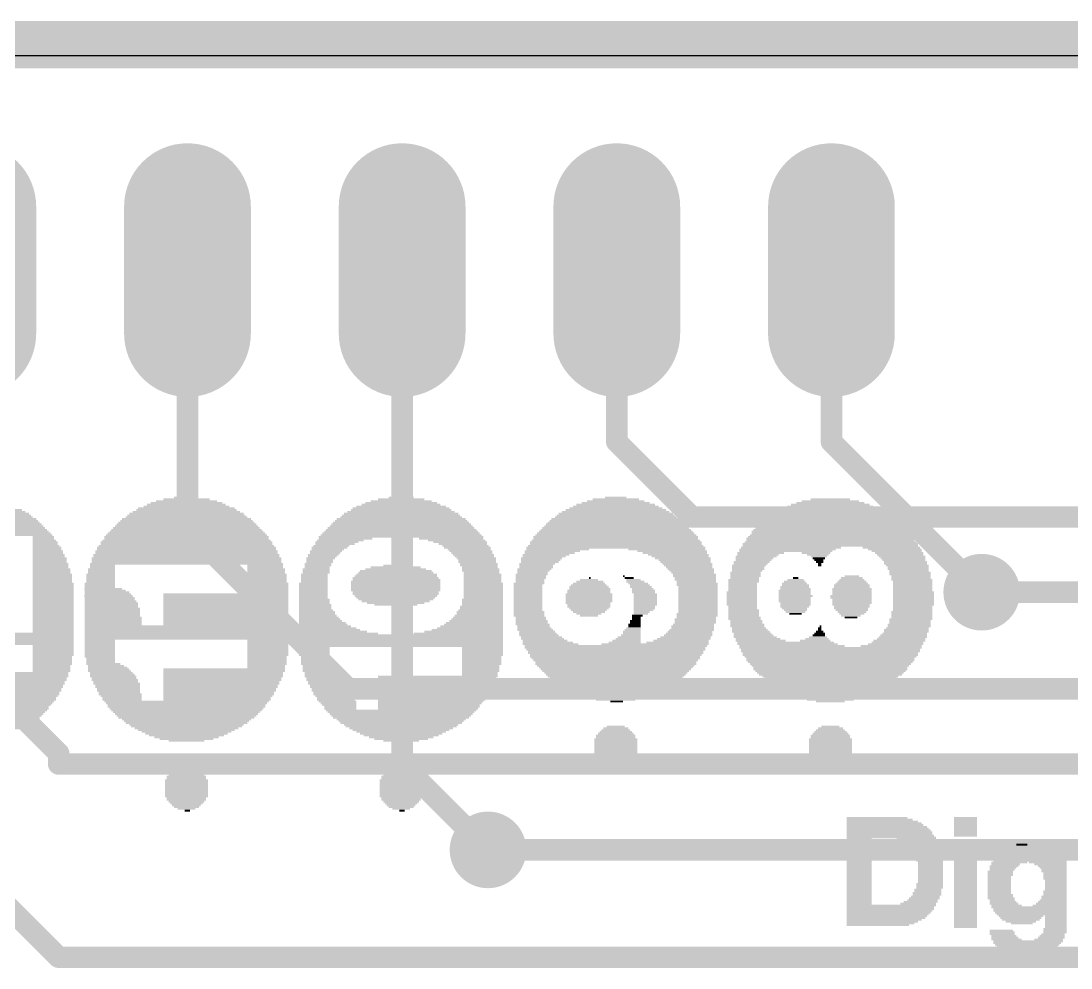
# Model space of a CAD drawing. Extents: x -3.3 to 69.5, y -0.4 to 53.7.
# Drawn here: x 32.07 to 44.49, y 42.54 to 53.75 of the extents above; entities that cross this region are included whole.
import ezdxf

# ---------------------------------------------------------------- set-up
doc = ezdxf.new("R2010")
doc.units = 0
for name, color, linetype in [('1', 12, 'CONTINUOUS'), ('16', 132, 'CONTINUOUS'), ('17', 110, 'CONTINUOUS'), ('18', 3, 'CONTINUOUS'), ('20', 53, 'CONTINUOUS'), ('200', 4, 'CONTINUOUS')]:
    doc.layers.add(name, color=color, linetype=linetype)

# ---------------------------------------------------------------- blocks, each defined once
blk = doc.blocks.new('LONGP100')
at = {"const_width": 1}
blk.add_lwpolyline([(-0.5, 0), (0.5, 0)], dxfattribs=at)
at = {"const_width": 0.5}
for points in [[(-0.5, 0.25, 1), (-0.5, -0.25)], [(0.5, -0.25, 1), (0.5, 0.25)]]:
    blk.add_lwpolyline(points, format="xyb", dxfattribs=at)
blk = doc.blocks.new('RECT')
blk.add_solid([(-0.5, -0.5), (0.5, -0.5), (-0.5, 0.5), (0.5, 0.5)])
blk = doc.blocks.new('ROUNDV')
at = {"const_width": 0.5}
blk.add_lwpolyline([(0, -0.25, 1), (0, 0.25, 1), (0, -0.25)], format="xyb", dxfattribs=at)

msp = doc.modelspace()

# ---------------------------------------------------------------- linework, layer by layer
at = {"layer": '1'}
for points, const_width in [([(0.762, 53.594), (69.342, 53.594)], 0.3048), ([(36.576, 44.958), (36.576, 50.8)], 0.254), ([(41.656, 48.768), (41.656, 50.8)], 0.254), ([(43.434, 46.99), (41.656, 48.768)], 0.254), ([(37.592, 43.942), (36.576, 44.958)], 0.254)]:
    msp.add_lwpolyline(points, dxfattribs=dict(at, const_width=const_width))
at = {"layer": '1', "const_width": 0.127}
for points in [[(36.6395, 50.8, 1), (36.5125, 50.8)], [(41.7195, 50.8, 1), (41.5925, 50.8)], [(41.7009, 48.8129, 1), (41.6111, 48.7231)], [(41.5925, 48.768, 1), (41.7195, 48.768)], [(43.3891, 46.9451, 1), (43.4789, 47.0349)], [(36.6209, 45.0029, 1), (36.5311, 44.9131)], [(36.5125, 44.958, 1), (36.6395, 44.958)], [(37.5471, 43.8971, 1), (37.6369, 43.9869)]]:
    msp.add_lwpolyline(points, format="xyb", dxfattribs=at)
at = {"layer": '16'}
for points, const_width in [([(0.254, 53.34), (68.834, 53.34)], 0.3048), ([(34.036, 47.752), (34.036, 50.8)], 0.254), ([(39.116, 48.768), (39.116, 50.8)], 0.254), ([(40.005, 47.879), (39.116, 48.768)], 0.254), ([(32.512, 45.085), (29.591, 48.006)], 0.254), ([(54.61, 47.879), (40.005, 47.879)], 0.254), ([(35.941, 45.847), (34.036, 47.752)], 0.254), ([(52.832, 46.99), (43.434, 46.99)], 0.254), ([(52.07, 45.847), (35.941, 45.847)], 0.254), ([(32.512, 44.958), (32.512, 45.085)], 0.254), ([(52.197, 44.958), (32.512, 44.958)], 0.254), ([(51.308, 43.942), (37.592, 43.942)], 0.254), ([(32.512, 42.672), (31.496, 43.688)], 0.254), ([(51.816, 42.672), (32.512, 42.672)], 0.254)]:
    msp.add_lwpolyline(points, dxfattribs=dict(at, const_width=const_width))
at = {"layer": '16', "const_width": 0.127}
for points in [[(34.0995, 50.8, 1), (33.9725, 50.8)], [(39.1795, 50.8, 1), (39.0525, 50.8)], [(39.1609, 48.8129, 1), (39.0711, 48.7231)], [(39.0525, 48.768, 1), (39.1795, 48.768)], [(40.005, 47.9425, 1), (40.005, 47.8155)], [(39.9601, 47.8341, 1), (40.0499, 47.9239)], [(34.0809, 47.7969, 1), (33.9911, 47.7071)], [(33.9725, 47.752, 1), (34.0995, 47.752)], [(43.434, 47.0535, 1), (43.434, 46.9265)], [(35.941, 45.9105, 1), (35.941, 45.7835)], [(35.8961, 45.8021, 1), (35.9859, 45.8919)], [(32.5755, 45.085, 1), (32.4485, 45.085)], [(32.4671, 45.0401, 1), (32.5569, 45.1299)], [(32.512, 45.0215, 1), (32.512, 44.8945)], [(32.4485, 44.958, 1), (32.5755, 44.958)], [(37.592, 44.0055, 1), (37.592, 43.8785)], [(32.512, 42.7355, 1), (32.512, 42.6085)], [(32.4671, 42.6271, 1), (32.5569, 42.7169)]]:
    msp.add_lwpolyline(points, format="xyb", dxfattribs=at)
at = {"layer": '20'}
msp.add_line((1, 53.34), (64.516, 53.34), dxfattribs=at)

# ---------------------------------------------------------------- block references
at = {"layer": '17', "xscale": 1.5, "yscale": 1.5, "rotation": 90}
for p in [(31.496, 50.8), (31.496, 50.8), (34.036, 50.8), (34.036, 50.8), (36.576, 50.8), (36.576, 50.8), (39.116, 50.8), (39.116, 50.8), (41.656, 50.8), (41.656, 50.8)]:
    msp.add_blockref('LONGP100', p, dxfattribs=at)
at = {"layer": '18', "xscale": 0.9064, "yscale": 0.9064}
for p in [(43.434, 46.99), (43.434, 46.99), (37.592, 43.942), (37.592, 43.942)]:
    msp.add_blockref('ROUNDV', p, dxfattribs=at)
at = {"layer": '200', "yscale": 0.0212}
for p, xscale in [((34.0241, 48.0887), 0.5503), ((34.0135, 48.1099), 0.2752), ((36.564, 48.0887), 0.5503), ((36.564, 48.1099), 0.2963), ((39.1039, 48.0887), 0.5503), ((39.1039, 48.1099), 0.254), ((41.6438, 48.0887), 0.4656), ((31.4842, 47.9617), 1.1853), ((34.0241, 47.9617), 1.1853), ((34.0241, 47.9829), 1.143), ((34.0241, 48.0041), 1.016), ((34.0241, 48.0252), 0.9313), ((34.0241, 48.0464), 0.8466), ((34.0241, 48.0676), 0.7196), ((36.564, 47.9617), 1.1853), ((36.564, 47.9829), 1.143), ((36.564, 48.0041), 1.0583), ((36.564, 48.0252), 0.9313), ((36.564, 48.0464), 0.8466), ((36.564, 48.0676), 0.7196), ((39.1039, 47.9617), 1.1853), ((39.1039, 47.9829), 1.1006), ((39.1039, 48.0041), 1.016), ((39.1039, 48.0252), 0.9313), ((39.1039, 48.0464), 0.8043), ((39.1039, 48.0676), 0.6773), ((41.6438, 47.9617), 1.2276), ((41.6438, 47.9829), 1.143), ((41.6438, 48.0041), 1.016), ((41.6438, 48.0252), 0.9313), ((41.6438, 48.0464), 0.8043), ((41.6438, 48.0676), 0.6773), ((31.4842, 47.8348), 1.5663), ((31.4842, 47.8559), 1.5239), ((31.4842, 47.8771), 1.4393), ((31.4842, 47.8983), 1.3969), ((31.4842, 47.9194), 1.3546), ((31.4842, 47.9406), 1.27), ((34.0241, 47.8348), 1.5663), ((34.0241, 47.8559), 1.5239), ((34.0241, 47.8771), 1.4393), ((34.0241, 47.8983), 1.3969), ((34.0241, 47.9194), 1.3546), ((34.0241, 47.9406), 1.27), ((36.564, 47.8348), 1.5663), ((36.564, 47.8559), 1.5239), ((36.564, 47.8771), 1.4393), ((36.564, 47.8983), 1.3969), ((36.564, 47.9194), 1.3546), ((36.564, 47.9406), 1.27), ((39.1039, 47.8348), 1.5663), ((39.1039, 47.8559), 1.5239), ((39.1039, 47.8771), 1.4393), ((39.1039, 47.8983), 1.3969), ((39.1039, 47.9194), 1.3546), ((39.1039, 47.9406), 1.27), ((41.6332, 47.8348), 1.5874), ((41.6438, 47.8559), 1.5239), ((41.6438, 47.8771), 1.4816), ((41.6438, 47.8983), 1.4393), ((41.6438, 47.9194), 1.3546), ((41.6438, 47.9406), 1.27), ((31.4842, 47.7078), 1.8203), ((31.4842, 47.7289), 1.7779), ((31.4842, 47.7501), 1.7356), ((31.4842, 47.7713), 1.6933), ((31.4842, 47.7924), 1.6509), ((31.4842, 47.8136), 1.6086), ((34.0241, 47.7078), 1.8203), ((34.0241, 47.7289), 1.7779), ((34.0241, 47.7501), 1.7356), ((34.0241, 47.7713), 1.6933), ((34.0241, 47.7924), 1.6509), ((34.0241, 47.8136), 1.6086), ((36.564, 47.7078), 1.8203), ((36.564, 47.7289), 1.7779), ((36.564, 47.7501), 1.7356), ((36.564, 47.7713), 1.6933), ((36.564, 47.7924), 1.6509), ((36.564, 47.8136), 1.6086), ((39.1039, 47.7078), 1.8203), ((39.1039, 47.7289), 1.7779), ((39.1039, 47.7501), 1.7356), ((39.1039, 47.7713), 1.6933), ((39.1039, 47.7924), 1.6509), ((39.1039, 47.8136), 1.6086), ((41.6438, 47.7078), 1.8626), ((41.6438, 47.7289), 1.8203), ((41.6438, 47.7501), 1.7779), ((41.6438, 47.7713), 1.7356), ((41.6438, 47.7924), 1.6933), ((41.6438, 47.8136), 1.6509), ((31.4842, 47.6654), 1.9049), ((31.4842, 47.6866), 1.8626), ((32.3308, 47.6443), 0.254), ((32.3308, 47.6231), 0.254), ((32.3414, 47.6019), 0.2752), ((32.352, 47.5808), 0.2963), ((34.0241, 47.5808), 2.0319), ((34.0241, 47.6019), 1.9896), ((34.0241, 47.6443), 1.9473), ((34.0241, 47.6231), 1.9473), ((34.0241, 47.6654), 1.9049), ((34.0241, 47.6866), 1.8626), ((35.802, 47.5808), 0.508), ((35.8443, 47.6019), 0.5503), ((35.9078, 47.6231), 0.635), ((36.564, 47.6443), 1.9473), ((36.564, 47.6654), 1.9049), ((36.564, 47.6866), 1.8626), ((37.1566, 47.6231), 0.762), ((37.2201, 47.6019), 0.6773), ((37.2624, 47.5808), 0.635), ((39.1039, 47.5808), 2.0319), ((39.1039, 47.6019), 1.9896), ((39.1039, 47.6443), 1.9473), ((39.1039, 47.6231), 1.9473), ((39.1039, 47.6654), 1.9049), ((39.1039, 47.6866), 1.8626), ((41.6438, 47.5808), 2.0319), ((41.6438, 47.6231), 1.9896), ((41.6438, 47.6019), 1.9896), ((41.6438, 47.6443), 1.9473), ((41.6438, 47.6654), 1.9049), ((41.6438, 47.6866), 1.8626), ((32.3625, 47.5384), 0.3175), ((32.3731, 47.5173), 0.3387), ((32.3731, 47.4961), 0.3387), ((32.352, 47.5596), 0.2963), ((32.3837, 47.4749), 0.3598), ((32.3837, 47.4538), 0.3598), ((34.0241, 47.4749), 2.1589), ((34.0241, 47.4538), 2.1589), ((34.0241, 47.5173), 2.1166), ((34.0241, 47.4961), 2.1166), ((34.0241, 47.5384), 2.0743), ((34.0241, 47.5596), 2.0319), ((35.675, 47.4749), 0.381), ((35.6644, 47.4538), 0.3598), ((35.7173, 47.5173), 0.4233), ((35.6962, 47.4961), 0.381), ((35.7385, 47.5384), 0.4233), ((35.7808, 47.5596), 0.4656), ((37.2942, 47.5596), 0.5715), ((37.3259, 47.5384), 0.5503), ((37.3471, 47.5173), 0.5503), ((37.3683, 47.4961), 0.508), ((37.3894, 47.4749), 0.508), ((37.4, 47.4538), 0.4868), ((38.3207, 47.4538), 0.5926), ((38.3525, 47.4749), 0.6561), ((39.1039, 47.5173), 2.1166), ((38.416, 47.4961), 0.7408), ((39.1039, 47.5384), 2.0743), ((39.1039, 47.5596), 2.0319), ((39.7071, 47.4961), 0.9101), ((39.7706, 47.4749), 0.8255), ((39.8023, 47.4538), 0.762), ((40.8183, 47.4538), 0.5503), ((41.1358, 47.4961), 1.143), ((41.1146, 47.4749), 1.1006), ((41.1781, 47.5173), 1.1853), ((41.6438, 47.5596), 2.0743), ((41.6438, 47.5384), 2.0743), ((41.4744, 47.4538), 0.3387), ((42.3634, 47.5173), 0.6773), ((42.4057, 47.4961), 0.635), ((42.4269, 47.4749), 0.5926), ((42.4586, 47.4538), 0.5715), ((32.3943, 47.4326), 0.381), ((32.3943, 47.4114), 0.381), ((32.4049, 47.3903), 0.4022), ((32.4049, 47.3691), 0.4022), ((32.4049, 47.3479), 0.4022), ((32.4155, 47.3268), 0.4233), ((34.0241, 47.3268), 2.2859), ((34.0241, 47.3903), 2.2436), ((34.0241, 47.3691), 2.2436), ((34.0241, 47.3479), 2.2436), ((34.0241, 47.4326), 2.2012), ((34.0241, 47.4114), 2.2012), ((35.5797, 47.3268), 0.3175), ((35.6115, 47.3903), 0.3387), ((35.6009, 47.3691), 0.3175), ((35.6009, 47.3479), 0.3175), ((35.6432, 47.4326), 0.3598), ((35.6327, 47.4114), 0.3387), ((37.4212, 47.4326), 0.4868), ((37.4318, 47.4114), 0.4656), ((37.4529, 47.3903), 0.4656), ((37.4635, 47.3691), 0.4445), ((37.4635, 47.3479), 0.4445), ((37.4847, 47.3268), 0.4445), ((38.1726, 47.3268), 0.4233), ((38.2255, 47.3903), 0.4868), ((38.2149, 47.3691), 0.4656), ((38.2043, 47.3479), 0.4445), ((38.2784, 47.4326), 0.5503), ((38.2572, 47.4114), 0.508), ((39.8447, 47.4326), 0.7196), ((39.8658, 47.4114), 0.6773), ((39.8976, 47.3903), 0.6561), ((39.9187, 47.3691), 0.6138), ((39.9293, 47.3479), 0.5926), ((39.9505, 47.3268), 0.5926), ((40.7125, 47.3479), 0.4233), ((40.7019, 47.3268), 0.4022), ((40.7442, 47.3903), 0.4445), ((40.7654, 47.4114), 0.4868), ((40.7336, 47.3691), 0.4233), ((40.7865, 47.4326), 0.4868), ((41.4956, 47.4326), 0.254), ((41.5062, 47.4114), 0.1905), ((41.5062, 47.3903), 0.1482), ((41.5062, 47.3691), 0.1058), ((41.5168, 47.3479), 0.0847), ((41.5168, 47.3268), 0.0423), ((42.4692, 47.4326), 0.5503), ((42.4904, 47.4114), 0.5503), ((42.501, 47.3903), 0.5291), ((42.5115, 47.3691), 0.508), ((42.5327, 47.3479), 0.508), ((42.5327, 47.3268), 0.508), ((32.426, 47.2633), 0.4445), ((32.426, 47.2421), 0.4445), ((32.426, 47.2209), 0.4445), ((32.4155, 47.3056), 0.4233), ((32.4155, 47.2844), 0.4233), ((33.0187, 47.2633), 0.3175), ((33.0187, 47.2421), 0.3175), ((33.0187, 47.2209), 0.3175), ((33.0293, 47.3056), 0.2963), ((33.0293, 47.2844), 0.2963), ((34.9659, 47.2633), 0.4445), ((34.9659, 47.2421), 0.4445), ((34.9659, 47.2209), 0.4445), ((34.9554, 47.3056), 0.4233), ((34.9554, 47.2844), 0.4233), ((35.5586, 47.2633), 0.3175), ((35.5586, 47.2421), 0.3175), ((35.5586, 47.2209), 0.3175), ((35.5797, 47.3056), 0.3175), ((35.5692, 47.2844), 0.2963), ((36.5005, 47.2209), 0.889), ((36.5005, 47.2421), 0.8466), ((36.5005, 47.2633), 0.7196), ((36.5005, 47.2844), 0.5926), ((36.4899, 47.3056), 0.2752), ((37.4847, 47.3056), 0.4445), ((37.4952, 47.2844), 0.4233), ((37.5058, 47.2633), 0.4445), ((37.5058, 47.2421), 0.4445), ((37.5164, 47.2209), 0.4233), ((38.1408, 47.2633), 0.4022), ((38.1302, 47.2421), 0.381), ((38.1196, 47.2209), 0.3598), ((38.162, 47.3056), 0.4022), ((38.162, 47.2844), 0.4022), ((39.9611, 47.3056), 0.5715), ((39.9717, 47.2844), 0.5503), ((39.9928, 47.2633), 0.5503), ((40.0034, 47.2421), 0.5291), ((40.014, 47.2209), 0.508), ((40.6384, 47.2209), 0.3598), ((40.6807, 47.3056), 0.4022), ((40.6701, 47.2844), 0.381), ((40.6701, 47.2633), 0.381), ((40.6595, 47.2421), 0.3598), ((41.5168, 47.3056), 0.0423), ((42.5539, 47.3056), 0.508), ((42.5645, 47.2844), 0.4868), ((42.5645, 47.2633), 0.4868), ((42.575, 47.2421), 0.4656), ((42.5856, 47.2209), 0.4868), ((32.4366, 47.1998), 0.4656), ((32.4366, 47.1786), 0.4656), ((32.4366, 47.1574), 0.4656), ((32.4366, 47.1363), 0.4656), ((32.4366, 47.1151), 0.4656), ((32.4472, 47.0939), 0.4868), ((32.9975, 47.0939), 0.3598), ((33.0081, 47.1998), 0.3387), ((33.0081, 47.1786), 0.3387), ((33.0081, 47.1574), 0.3387), ((33.0081, 47.1363), 0.3387), ((33.0081, 47.1151), 0.3387), ((34.9765, 47.1998), 0.4657), ((34.9765, 47.1786), 0.4657), ((34.9765, 47.1574), 0.4657), ((34.9765, 47.1363), 0.4657), ((34.9765, 47.1151), 0.4657), ((34.9871, 47.0939), 0.4868), ((35.5268, 47.0939), 0.3387), ((35.5374, 47.1998), 0.3175), ((35.5374, 47.1786), 0.3175), ((35.5374, 47.1574), 0.3175), ((35.5374, 47.1363), 0.3175), ((35.5374, 47.1151), 0.3175), ((36.5005, 47.1151), 1.0583), ((36.5005, 47.0939), 1.0583), ((36.5005, 47.1574), 1.016), ((36.511, 47.1363), 1.0371), ((36.5005, 47.1786), 0.9736), ((36.511, 47.1998), 0.9525), ((37.527, 47.1998), 0.4445), ((37.527, 47.1786), 0.4445), ((37.527, 47.1574), 0.4445), ((37.527, 47.1363), 0.4445), ((37.527, 47.1151), 0.4445), ((37.5376, 47.0939), 0.4656), ((38.0773, 47.0939), 0.3598), ((38.0879, 47.1363), 0.3387), ((38.0879, 47.1151), 0.3387), ((38.1091, 47.1998), 0.381), ((38.0985, 47.1786), 0.3598), ((38.0985, 47.1574), 0.3598), ((38.7864, 47.0939), 0.381), ((38.797, 47.1151), 0.3175), ((38.7864, 47.1363), 0.2117), ((38.7969, 47.1574), 0.0212), ((39.1991, 47.1786), 0.0212), ((39.2626, 47.1574), 0.1058), ((39.3155, 47.1363), 0.1693), ((39.3367, 47.1151), 0.2117), ((39.3684, 47.0939), 0.2328), ((40.0352, 47.1998), 0.508), ((40.0352, 47.1786), 0.508), ((40.0457, 47.1574), 0.4868), ((40.0457, 47.1363), 0.4868), ((40.0563, 47.1151), 0.4657), ((40.0669, 47.0939), 0.4868), ((40.6066, 47.0939), 0.3387), ((40.6172, 47.1363), 0.3598), ((40.6172, 47.1151), 0.3598), ((40.6278, 47.1574), 0.3387), ((40.6384, 47.1998), 0.3598), ((40.6384, 47.1786), 0.3598), ((41.2204, 47.0939), 0.2963), ((41.2204, 47.1151), 0.254), ((41.231, 47.1363), 0.1905), ((41.231, 47.1574), 0.0635), ((41.8977, 47.0939), 0.381), ((41.8977, 47.1151), 0.3387), ((41.8977, 47.1363), 0.2963), ((41.8977, 47.1574), 0.254), ((41.8977, 47.1786), 0.1693), ((42.5856, 47.1998), 0.4868), ((42.5962, 47.1786), 0.4656), ((42.5962, 47.1574), 0.4656), ((42.6068, 47.1363), 0.4868), ((42.6174, 47.1151), 0.4656), ((42.6174, 47.0939), 0.4656), ((32.4472, 47.0728), 0.4868), ((32.4472, 47.0516), 0.4868), ((32.4472, 47.0305), 0.4868), ((32.4472, 47.0093), 0.4868), ((32.4472, 46.9881), 0.4868), ((32.4472, 46.967), 0.4868), ((33.0398, 47.0305), 0.4445), ((32.9975, 47.0728), 0.3598), ((32.9975, 47.0516), 0.3598), ((33.061, 47.0093), 0.4868), ((33.0822, 46.9881), 0.5291), ((33.0928, 46.967), 0.5503), ((34.4897, 46.967), 1.4816), ((34.9871, 47.0728), 0.4868), ((34.9871, 47.0516), 0.4868), ((34.9871, 47.0305), 0.4868), ((34.9871, 47.0093), 0.4868), ((34.9871, 46.9881), 0.4868), ((35.5268, 47.0728), 0.3387), ((35.5268, 47.0516), 0.3387), ((35.5268, 47.0305), 0.3387), ((35.5268, 47.0093), 0.3387), ((35.5268, 46.9881), 0.3387), ((35.5268, 46.967), 0.3387), ((36.5005, 47.0728), 1.0583), ((36.5005, 47.0516), 1.0583), ((36.5005, 47.0305), 1.0583), ((36.5005, 47.0093), 1.0583), ((36.5005, 46.9881), 1.016), ((36.5005, 46.967), 1.016), ((37.5376, 47.0728), 0.4656), ((37.5376, 47.0516), 0.4656), ((37.5376, 47.0305), 0.4656), ((37.5376, 47.0093), 0.4656), ((37.5376, 46.9881), 0.4656), ((37.5376, 46.967), 0.4656), ((38.0667, 47.0728), 0.3387), ((38.0667, 47.0516), 0.3387), ((38.0667, 47.0305), 0.3387), ((38.0667, 47.0093), 0.3387), ((38.0667, 46.9881), 0.3387), ((38.0667, 46.967), 0.3387), ((38.7864, 46.967), 0.5503), ((38.7864, 47.0093), 0.508), ((38.7864, 46.9881), 0.508), ((38.7864, 47.0516), 0.4656), ((38.797, 47.0305), 0.4868), ((38.7864, 47.0728), 0.4233), ((39.3896, 47.0728), 0.2328), ((39.4002, 47.0516), 0.254), ((39.4213, 47.0305), 0.254), ((39.4319, 47.0093), 0.2752), ((39.4319, 46.9881), 0.2752), ((39.4531, 46.967), 0.2752), ((40.0669, 47.0728), 0.4868), ((40.0775, 47.0516), 0.4657), ((40.0775, 47.0305), 0.4657), ((40.0775, 47.0093), 0.4657), ((40.0775, 46.9881), 0.4657), ((40.0775, 46.967), 0.4657), ((40.596, 46.9881), 0.3598), ((40.596, 46.967), 0.3598), ((40.6066, 47.0728), 0.3387), ((40.6066, 47.0516), 0.3387), ((40.6066, 47.0305), 0.3387), ((40.6066, 47.0093), 0.3387), ((41.2204, 47.0093), 0.381), ((41.2204, 46.9881), 0.381), ((41.2204, 46.967), 0.381), ((41.2204, 47.0516), 0.3387), ((41.231, 47.0305), 0.3598), ((41.231, 47.0728), 0.3175), ((41.8977, 47.0305), 0.4657), ((41.8977, 47.0093), 0.4657), ((41.8977, 46.9881), 0.4657), ((41.8977, 46.967), 0.4657), ((41.8977, 47.0728), 0.4233), ((41.8977, 47.0516), 0.4233), ((42.6174, 47.0728), 0.4656), ((42.6174, 47.0516), 0.4656), ((42.6174, 47.0305), 0.4656), ((42.6174, 47.0093), 0.4656), ((42.628, 46.9881), 0.4868), ((42.628, 46.967), 0.4868), ((32.4472, 46.9458), 0.4868), ((32.4472, 46.9246), 0.4868), ((32.4472, 46.9035), 0.4868), ((32.4472, 46.8823), 0.4868), ((32.4472, 46.8611), 0.4868), ((32.4472, 46.84), 0.4868), ((33.1033, 46.9458), 0.5715), ((33.1139, 46.9246), 0.5926), ((33.1139, 46.9035), 0.5926), ((33.1245, 46.8823), 0.6138), ((33.1351, 46.8611), 0.635), ((33.1351, 46.84), 0.635), ((34.4897, 46.9458), 1.4816), ((34.4897, 46.9246), 1.4816), ((34.4897, 46.9035), 1.4816), ((34.4897, 46.8823), 1.4816), ((34.4897, 46.8611), 1.4816), ((34.4897, 46.84), 1.4816), ((35.5268, 46.9458), 0.3387), ((35.5268, 46.9246), 0.3387), ((35.5374, 46.9035), 0.3598), ((35.5374, 46.8823), 0.3598), ((35.5374, 46.8611), 0.3598), ((35.548, 46.84), 0.381), ((36.5005, 46.9458), 0.9736), ((36.5005, 46.9246), 0.9313), ((36.5005, 46.9035), 0.889), ((36.5005, 46.8823), 0.8043), ((36.5005, 46.8611), 0.6773), ((36.5005, 46.84), 0.508), ((37.527, 46.9035), 0.4868), ((37.527, 46.8823), 0.4868), ((37.527, 46.8611), 0.4868), ((37.527, 46.84), 0.4868), ((37.5376, 46.9458), 0.4656), ((37.5376, 46.9246), 0.4656), ((38.0667, 46.9458), 0.3387), ((38.0667, 46.9246), 0.3387), ((38.0667, 46.9035), 0.3387), ((38.0667, 46.8823), 0.3387), ((38.0667, 46.8611), 0.3387), ((38.0667, 46.84), 0.3387), ((38.7758, 46.8611), 0.5291), ((38.7864, 46.9458), 0.5503), ((38.7864, 46.9246), 0.5503), ((38.7864, 46.9035), 0.5503), ((38.7864, 46.8823), 0.5503), ((38.7864, 46.84), 0.508), ((39.4531, 46.9458), 0.2752), ((39.4531, 46.9246), 0.2752), ((39.4531, 46.9035), 0.2752), ((39.4531, 46.8823), 0.2752), ((39.4531, 46.8611), 0.2752), ((39.4531, 46.84), 0.2752), ((40.0775, 46.9458), 0.4657), ((40.0775, 46.9246), 0.4657), ((40.0775, 46.9035), 0.4657), ((40.0775, 46.8823), 0.4657), ((40.0775, 46.8611), 0.4657), ((40.0775, 46.84), 0.4657), ((40.596, 46.9458), 0.3598), ((40.596, 46.9246), 0.3598), ((40.596, 46.9035), 0.3598), ((40.596, 46.8823), 0.3598), ((40.596, 46.8611), 0.3598), ((40.596, 46.84), 0.3598), ((41.231, 46.9458), 0.4022), ((41.2204, 46.9246), 0.381), ((41.2204, 46.9035), 0.381), ((41.2204, 46.8823), 0.381), ((41.231, 46.8611), 0.3598), ((41.231, 46.84), 0.3598), ((41.8872, 46.9458), 0.4868), ((41.8872, 46.9246), 0.4868), ((41.8977, 46.9035), 0.4657), ((41.8977, 46.8823), 0.4657), ((41.8977, 46.8611), 0.4657), ((41.8872, 46.84), 0.4445), ((42.628, 46.9458), 0.4868), ((42.628, 46.9246), 0.4868), ((42.628, 46.9035), 0.4868), ((42.628, 46.8823), 0.4868), ((42.628, 46.8611), 0.4868), ((42.628, 46.84), 0.4868), ((32.4472, 46.8188), 0.4868), ((32.4472, 46.7976), 0.4868), ((32.4472, 46.7765), 0.4868), ((32.4472, 46.7553), 0.4868), ((32.4472, 46.7341), 0.4868), ((32.4472, 46.713), 0.4868), ((33.1351, 46.8188), 0.635), ((33.1457, 46.7976), 0.6561), ((33.1457, 46.7765), 0.6561), ((33.1457, 46.7553), 0.6561), ((33.1457, 46.7341), 0.6561), ((33.1457, 46.713), 0.6561), ((34.4897, 46.8188), 1.4816), ((34.4897, 46.7976), 1.4816), ((34.4897, 46.7765), 1.4816), ((34.4897, 46.7553), 1.4816), ((34.4897, 46.7341), 1.4816), ((34.4897, 46.713), 1.4816), ((35.548, 46.8188), 0.381), ((35.548, 46.7976), 0.381), ((35.5586, 46.7765), 0.4022), ((35.5797, 46.713), 0.4445), ((35.5692, 46.7553), 0.4233), ((35.5692, 46.7341), 0.4233), ((37.4847, 46.713), 0.5715), ((37.4952, 46.7553), 0.5503), ((37.4952, 46.7341), 0.5503), ((37.5058, 46.7765), 0.5291), ((37.5164, 46.8188), 0.508), ((37.5164, 46.7976), 0.508), ((38.0667, 46.8188), 0.3387), ((38.0667, 46.7976), 0.3387), ((38.0667, 46.7765), 0.3387), ((38.0773, 46.7553), 0.3598), ((38.0773, 46.7341), 0.3598), ((38.0773, 46.713), 0.3598), ((38.7864, 46.8188), 0.508), ((38.7864, 46.7976), 0.4656), ((38.7864, 46.7765), 0.4233), ((38.7864, 46.7553), 0.381), ((38.7864, 46.7341), 0.2963), ((38.7864, 46.713), 0.2117), ((39.3578, 46.713), 0.127), ((39.4425, 46.8188), 0.254), ((39.4425, 46.7976), 0.254), ((39.4319, 46.7765), 0.2328), ((39.4002, 46.7341), 0.1693), ((39.4108, 46.7553), 0.1905), ((40.0669, 46.7341), 0.4868), ((40.0669, 46.713), 0.4868), ((40.0775, 46.8188), 0.4657), ((40.0775, 46.7976), 0.4657), ((40.0775, 46.7765), 0.4657), ((40.0775, 46.7553), 0.4657), ((40.6066, 46.8188), 0.3387), ((40.6066, 46.7976), 0.3387), ((40.6172, 46.7765), 0.3598), ((40.6172, 46.7553), 0.3598), ((40.6172, 46.7341), 0.3598), ((40.6172, 46.713), 0.3598), ((41.2204, 46.8188), 0.3387), ((41.2204, 46.7976), 0.2963), ((41.231, 46.7765), 0.2752), ((41.231, 46.7553), 0.2328), ((41.231, 46.7341), 0.1482), ((41.8977, 46.8188), 0.4233), ((41.8872, 46.7976), 0.4022), ((41.8977, 46.7765), 0.381), ((41.8977, 46.7553), 0.3387), ((41.8977, 46.7341), 0.2963), ((41.8872, 46.713), 0.2328), ((42.6068, 46.7553), 0.4868), ((42.6068, 46.7341), 0.4868), ((42.6068, 46.713), 0.4868), ((42.6174, 46.8188), 0.4656), ((42.6174, 46.7976), 0.4656), ((42.6174, 46.7765), 0.4656), ((32.4472, 46.6918), 0.4868), ((32.4472, 46.6706), 0.4868), ((32.4472, 46.6495), 0.4868), ((32.4472, 46.6283), 0.4868), ((32.4472, 46.6071), 0.4868), ((32.4472, 46.586), 0.4868), ((33.1563, 46.6918), 0.6773), ((33.1563, 46.6706), 0.6773), ((33.1563, 46.6495), 0.6773), ((33.1563, 46.6283), 0.6773), ((33.1563, 46.6071), 0.6773), ((34.0241, 46.586), 2.4129), ((34.4897, 46.6918), 1.4816), ((34.4897, 46.6706), 1.4816), ((34.4897, 46.6495), 1.4816), ((34.4897, 46.6283), 1.4816), ((34.4897, 46.6071), 1.4816), ((35.5903, 46.6918), 0.4657), ((35.6009, 46.6706), 0.4868), ((35.6115, 46.6495), 0.508), ((35.6432, 46.6071), 0.5715), ((35.6644, 46.586), 0.6138), ((35.6327, 46.6283), 0.5503), ((37.4, 46.586), 0.7408), ((37.4212, 46.6071), 0.6985), ((37.4318, 46.6283), 0.6773), ((37.4529, 46.6495), 0.635), ((37.4635, 46.6706), 0.6138), ((37.4741, 46.6918), 0.5926), ((38.1196, 46.6071), 0.4022), ((38.0985, 46.6918), 0.3598), ((38.0985, 46.6706), 0.3598), ((38.1091, 46.6495), 0.381), ((38.1091, 46.6283), 0.381), ((38.1302, 46.586), 0.381), ((39.3261, 46.6071), 0.1482), ((39.3261, 46.586), 0.1482), ((39.3367, 46.6495), 0.127), ((39.3367, 46.6283), 0.127), ((39.3473, 46.6918), 0.1058), ((39.3473, 46.6706), 0.1058), ((40.014, 46.586), 0.508), ((40.0246, 46.6071), 0.4868), ((40.0457, 46.6706), 0.4868), ((40.0457, 46.6495), 0.4868), ((40.0457, 46.6283), 0.4868), ((40.0563, 46.6918), 0.4657), ((40.6278, 46.6918), 0.381), ((40.6278, 46.6706), 0.381), ((40.6595, 46.6071), 0.4022), ((40.6595, 46.586), 0.4022), ((40.649, 46.6495), 0.381), ((40.649, 46.6283), 0.381), ((41.5273, 46.586), 0.0212), ((41.8872, 46.6918), 0.1482), ((42.575, 46.6071), 0.508), ((42.575, 46.586), 0.508), ((42.5962, 46.6706), 0.508), ((42.5856, 46.6495), 0.4868), ((42.5856, 46.6283), 0.4868), ((42.6068, 46.6918), 0.4868), ((31.4842, 46.5013), 2.4129), ((31.4842, 46.4801), 2.4129), ((31.4842, 46.459), 2.4129), ((32.4472, 46.5648), 0.4868), ((32.4472, 46.5436), 0.4868), ((32.4472, 46.5225), 0.4868), ((34.0241, 46.5648), 2.4129), ((34.0241, 46.5436), 2.4129), ((34.0241, 46.5225), 2.4129), ((34.0241, 46.5013), 2.4129), ((34.0241, 46.4801), 2.4129), ((34.0241, 46.459), 2.4129), ((35.6962, 46.5648), 0.6773), ((35.7173, 46.5436), 0.7196), ((35.8231, 46.5013), 0.9313), ((35.7597, 46.5225), 0.8043), ((36.564, 46.4801), 2.4129), ((36.564, 46.459), 2.4129), ((37.2413, 46.5013), 1.0583), ((37.3048, 46.5225), 0.9313), ((37.3471, 46.5436), 0.8466), ((37.3788, 46.5648), 0.7831), ((38.1408, 46.5648), 0.4022), ((38.1514, 46.5436), 0.4233), ((38.1831, 46.5013), 0.4445), ((38.1937, 46.4801), 0.4656), ((38.1726, 46.5225), 0.4233), ((38.2255, 46.459), 0.4868), ((39.2626, 46.459), 0.2752), ((39.2838, 46.4801), 0.2328), ((39.2943, 46.5225), 0.2117), ((39.2943, 46.5013), 0.2117), ((39.3049, 46.5436), 0.1905), ((39.3155, 46.5648), 0.1693), ((39.9293, 46.459), 0.5926), ((39.9611, 46.4801), 0.5715), ((39.9717, 46.5013), 0.5503), ((39.9822, 46.5225), 0.5291), ((40.0034, 46.5436), 0.5291), ((40.014, 46.5648), 0.508), ((40.6807, 46.5648), 0.4022), ((40.6913, 46.5436), 0.4233), ((40.7019, 46.5225), 0.4445), ((40.723, 46.5013), 0.4445), ((40.7336, 46.4801), 0.4657), ((40.7548, 46.459), 0.508), ((41.4956, 46.459), 0.2117), ((41.5062, 46.4801), 0.1482), ((41.5168, 46.5013), 0.127), ((41.5168, 46.5225), 0.0847), ((41.5168, 46.5648), 0.0423), ((41.5168, 46.5436), 0.0423), ((42.501, 46.459), 0.5715), ((42.5115, 46.4801), 0.5503), ((42.5221, 46.5013), 0.5291), ((42.5433, 46.5436), 0.5291), ((42.5433, 46.5225), 0.5291), ((42.5539, 46.5648), 0.508), ((31.4842, 46.4378), 2.4129), ((31.4842, 46.4166), 2.4129), ((31.4842, 46.3955), 2.4129), ((31.4842, 46.3743), 2.4129), ((32.4472, 46.3531), 0.4868), ((32.9975, 46.4166), 0.3598), ((32.9975, 46.3955), 0.3598), ((32.9975, 46.3743), 0.3598), ((32.9975, 46.3531), 0.3598), ((34.0241, 46.4378), 2.4129), ((34.9871, 46.4166), 0.4868), ((34.9871, 46.3955), 0.4868), ((34.9871, 46.3743), 0.4868), ((34.9871, 46.3531), 0.4868), ((36.564, 46.4378), 2.4129), ((36.564, 46.4166), 2.4129), ((36.564, 46.3955), 2.4129), ((36.564, 46.3743), 2.4129), ((36.564, 46.3531), 2.4129), ((38.2361, 46.4378), 0.508), ((38.2678, 46.4166), 0.5291), ((38.2996, 46.3955), 0.5926), ((38.3313, 46.3743), 0.6561), ((39.1039, 46.3531), 2.1589), ((39.5695, 46.3743), 1.2699), ((39.2097, 46.3955), 0.381), ((39.2308, 46.4166), 0.3387), ((39.252, 46.4378), 0.2963), ((39.8341, 46.3955), 0.7408), ((39.8764, 46.4166), 0.6561), ((39.9082, 46.4378), 0.635), ((40.7865, 46.4378), 0.5291), ((40.8183, 46.4166), 0.5926), ((41.1146, 46.3955), 1.143), ((41.1358, 46.3743), 1.1853), ((41.1887, 46.3531), 1.2488), ((41.4638, 46.4166), 0.3598), ((41.485, 46.4378), 0.2752), ((42.3634, 46.3531), 0.7196), ((42.4163, 46.3743), 0.6561), ((42.4375, 46.3955), 0.6138), ((42.4586, 46.4166), 0.6138), ((42.4798, 46.4378), 0.5715), ((32.4472, 46.332), 0.4868), ((32.4472, 46.3108), 0.4868), ((32.4472, 46.2896), 0.4868), ((32.4472, 46.2685), 0.4868), ((32.4472, 46.2473), 0.4868), ((32.4366, 46.2262), 0.4656), ((32.9975, 46.332), 0.3598), ((32.9975, 46.3108), 0.3598), ((32.9975, 46.2896), 0.3598), ((32.9975, 46.2685), 0.3598), ((32.9975, 46.2473), 0.3598), ((32.9975, 46.2262), 0.3598), ((34.9871, 46.332), 0.4868), ((34.9871, 46.3108), 0.4868), ((34.9871, 46.2896), 0.4868), ((34.9871, 46.2685), 0.4868), ((34.9871, 46.2473), 0.4868), ((34.9765, 46.2262), 0.4657), ((35.5374, 46.332), 0.3598), ((35.5374, 46.3108), 0.3598), ((35.5374, 46.2896), 0.3598), ((35.5374, 46.2685), 0.3598), ((35.5374, 46.2473), 0.3598), ((35.548, 46.2262), 0.3387), ((37.527, 46.332), 0.4868), ((37.527, 46.3108), 0.4868), ((37.527, 46.2896), 0.4868), ((37.527, 46.2685), 0.4868), ((37.527, 46.2473), 0.4868), ((37.5164, 46.2262), 0.4656), ((39.0933, 46.332), 2.1377), ((39.1039, 46.3108), 2.1166), ((39.1039, 46.2896), 2.0743), ((39.1039, 46.2685), 2.0743), ((39.0933, 46.2262), 2.0108), ((39.1039, 46.2473), 2.0319), ((41.6438, 46.332), 2.1589), ((41.6438, 46.3108), 2.1166), ((41.6438, 46.2896), 2.1166), ((41.6438, 46.2685), 2.0743), ((41.6438, 46.2473), 2.0743), ((41.6438, 46.2262), 2.0319), ((32.426, 46.1203), 0.4445), ((32.426, 46.0992), 0.4445), ((32.4366, 46.205), 0.4656), ((32.4366, 46.1838), 0.4656), ((32.4366, 46.1627), 0.4656), ((32.4366, 46.1415), 0.4656), ((33.0081, 46.205), 0.3387), ((33.0081, 46.1838), 0.3387), ((33.0081, 46.1627), 0.3387), ((33.0398, 46.1415), 0.4022), ((33.0716, 46.1203), 0.4233), ((33.0928, 46.0992), 0.4656), ((34.9659, 46.1203), 0.4445), ((34.9659, 46.0992), 0.4445), ((34.9765, 46.205), 0.4657), ((34.9765, 46.1838), 0.4657), ((34.9765, 46.1627), 0.4657), ((34.9765, 46.1415), 0.4657), ((35.548, 46.205), 0.3387), ((35.548, 46.1838), 0.3387), ((35.548, 46.1627), 0.3387), ((35.548, 46.1415), 0.3387), ((35.5586, 46.1203), 0.3175), ((35.5586, 46.0992), 0.3175), ((37.5058, 46.1203), 0.4445), ((37.5058, 46.0992), 0.4445), ((37.5164, 46.205), 0.4656), ((37.5164, 46.1838), 0.4656), ((37.5164, 46.1627), 0.4656), ((37.5164, 46.1415), 0.4656), ((39.1039, 46.205), 1.9896), ((39.1039, 46.1838), 1.9473), ((39.1039, 46.1627), 1.9049), ((39.1039, 46.1415), 1.9049), ((39.1039, 46.1203), 1.8626), ((39.1039, 46.0992), 1.8203), ((41.6438, 46.205), 1.9896), ((41.6438, 46.1838), 1.9896), ((41.6438, 46.1627), 1.9473), ((41.6438, 46.1415), 1.9049), ((41.6438, 46.1203), 1.8626), ((41.6438, 46.0992), 1.8203), ((31.9181, 46.0357), 1.4181), ((31.9181, 46.0145), 1.4181), ((31.9181, 45.9933), 1.4181), ((31.9075, 45.9722), 1.3969), ((32.426, 46.078), 0.4445), ((32.426, 46.0568), 0.4445), ((33.1033, 46.078), 0.4868), ((33.1139, 46.0568), 0.508), ((33.1351, 46.0357), 0.508), ((33.1457, 46.0145), 0.5291), ((33.1563, 45.9933), 0.5503), ((33.1668, 45.9722), 0.5291), ((34.4685, 46.078), 1.4393), ((34.4685, 46.0568), 1.4393), ((34.458, 46.0357), 1.4181), ((34.458, 46.0145), 1.4181), ((34.458, 45.9933), 1.4181), ((34.4474, 45.9722), 1.3969), ((35.5797, 46.0568), 0.3598), ((35.5586, 46.078), 0.3175), ((35.6432, 46.0145), 0.4445), ((35.6221, 46.0357), 0.4022), ((35.6538, 45.9933), 0.4656), ((35.675, 45.9722), 0.4656), ((36.9873, 45.9722), 1.3969), ((36.9979, 45.9933), 1.4181), ((37.5058, 46.078), 0.4445), ((37.5058, 46.0568), 0.4445), ((37.4952, 46.0357), 0.4233), ((37.4952, 46.0145), 0.4233), ((39.1039, 46.078), 1.7779), ((39.1039, 46.0568), 1.7356), ((39.1039, 46.0357), 1.6933), ((39.1039, 46.0145), 1.6509), ((39.1039, 45.9933), 1.6086), ((39.1039, 45.9722), 1.5663), ((41.6438, 46.078), 1.8203), ((41.6438, 46.0568), 1.7779), ((41.6438, 46.0357), 1.7356), ((41.6438, 46.0145), 1.6933), ((41.6438, 45.9933), 1.6086), ((41.6438, 45.9722), 1.5663), ((31.9075, 45.951), 1.3969), ((31.8969, 45.9298), 1.3758), ((31.8969, 45.9087), 1.3758), ((31.8863, 45.8875), 1.3546), ((31.8863, 45.8663), 1.3546), ((31.8757, 45.8452), 1.3334), ((33.1774, 45.951), 0.5503), ((33.188, 45.9298), 0.5291), ((33.1986, 45.9087), 0.5503), ((33.2092, 45.8875), 0.5292), ((33.2092, 45.8663), 0.5292), ((33.2198, 45.8452), 0.508), ((34.4368, 45.9298), 1.3758), ((34.4368, 45.9087), 1.3758), ((34.4262, 45.8875), 1.3546), ((34.4262, 45.8663), 1.3546), ((34.4156, 45.8452), 1.3334), ((34.4474, 45.951), 1.3969), ((35.6856, 45.951), 0.4868), ((35.7067, 45.9298), 0.4868), ((35.7173, 45.9087), 0.508), ((35.7279, 45.8875), 0.4868), ((35.7385, 45.8663), 0.508), ((35.7491, 45.8452), 0.4868), ((36.9873, 45.951), 1.3969), ((36.9767, 45.9298), 1.3758), ((36.9767, 45.9087), 1.3758), ((36.9661, 45.8875), 1.3546), ((36.9661, 45.8663), 1.3546), ((36.9555, 45.8452), 1.3334), ((39.1039, 45.951), 1.4816), ((39.1039, 45.9298), 1.4393), ((39.1039, 45.9087), 1.3969), ((39.1039, 45.8875), 1.3123), ((39.1039, 45.8663), 1.27), ((39.1039, 45.8452), 1.1853), ((41.6438, 45.951), 1.5239), ((41.6438, 45.9298), 1.4816), ((41.6438, 45.9087), 1.3969), ((41.6438, 45.8875), 1.3546), ((41.6438, 45.8663), 1.27), ((41.6438, 45.8452), 1.2276), ((31.8757, 45.824), 1.3334), ((31.8651, 45.8028), 1.3123), ((31.8651, 45.7817), 1.3123), ((31.8546, 45.7605), 1.2911), ((31.844, 45.7393), 1.2699), ((31.844, 45.7182), 1.2699), ((33.2198, 45.824), 0.508), ((33.2303, 45.8028), 0.4868), ((33.2409, 45.7817), 0.508), ((33.2515, 45.7605), 0.4868), ((33.2621, 45.7393), 0.4657), ((33.2621, 45.7182), 0.4657), ((34.4156, 45.824), 1.3334), ((34.405, 45.8028), 1.3123), ((34.405, 45.7817), 1.3123), ((34.3839, 45.7393), 1.27), ((34.3839, 45.7182), 1.27), ((34.3945, 45.7605), 1.2911), ((35.7491, 45.824), 0.4868), ((35.7702, 45.8028), 0.4868), ((35.7702, 45.7817), 0.4868), ((35.7808, 45.7605), 0.4656), ((35.7914, 45.7393), 0.4445), ((35.7914, 45.7182), 0.4445), ((36.9555, 45.824), 1.3334), ((36.9449, 45.8028), 1.3123), ((36.9449, 45.7817), 1.3123), ((36.9344, 45.7605), 1.2911), ((36.9238, 45.7393), 1.27), ((36.9238, 45.7182), 1.27), ((39.1039, 45.824), 1.1006), ((39.1039, 45.8028), 1.016), ((39.0933, 45.7817), 0.9101), ((39.1039, 45.7605), 0.8043), ((39.1039, 45.7393), 0.6773), ((39.1039, 45.7182), 0.4656), ((41.6438, 45.824), 1.143), ((41.6438, 45.8028), 1.0583), ((41.6438, 45.7817), 0.9736), ((41.6438, 45.7605), 0.8466), ((41.6438, 45.7393), 0.7196), ((41.6438, 45.7182), 0.5503), ((31.4736, 45.6335), 1.8414), ((31.4842, 45.6123), 1.8203), ((31.4842, 45.5912), 1.7779), ((31.8334, 45.697), 1.2488), ((31.8228, 45.6758), 1.2276), ((31.8122, 45.6547), 1.2065), ((34.0241, 45.697), 1.9473), ((34.0241, 45.6758), 1.9049), ((34.0241, 45.6547), 1.8626), ((34.0241, 45.6335), 1.8626), ((34.0241, 45.6123), 1.8203), ((34.0241, 45.5912), 1.7779), ((35.8126, 45.697), 0.4445), ((35.8231, 45.6758), 0.4233), ((35.8337, 45.6547), 0.4022), ((35.8443, 45.6335), 0.381), ((35.8443, 45.6123), 0.381), ((36.564, 45.5912), 1.7779), ((36.9132, 45.697), 1.2488), ((36.9026, 45.6758), 1.2276), ((36.892, 45.6547), 1.2065), ((36.892, 45.6335), 1.2065), ((36.8814, 45.6123), 1.1853), ((39.1144, 45.697), 0.1482), ((41.6438, 45.697), 0.3387), ((31.4842, 45.57), 1.7356), ((31.4842, 45.5488), 1.6933), ((31.4842, 45.5277), 1.6509), ((31.4842, 45.5065), 1.6086), ((31.4842, 45.4853), 1.5239), ((31.4842, 45.4642), 1.4816), ((34.0241, 45.57), 1.7356), ((34.0241, 45.5488), 1.6933), ((34.0241, 45.5277), 1.6509), ((34.0241, 45.5065), 1.6086), ((34.0241, 45.4853), 1.5239), ((34.0241, 45.4642), 1.4816), ((36.564, 45.57), 1.7356), ((36.564, 45.5488), 1.6933), ((36.564, 45.5277), 1.6509), ((36.564, 45.5065), 1.6086), ((36.564, 45.4853), 1.5239), ((36.564, 45.4642), 1.4816), ((31.4842, 45.443), 1.4393), ((31.4842, 45.4218), 1.3546), ((31.4842, 45.4007), 1.3123), ((31.4842, 45.3795), 1.2276), ((34.0241, 45.443), 1.4393), ((34.0241, 45.4218), 1.3546), ((34.0241, 45.4007), 1.3123), ((34.0241, 45.3795), 1.2276), ((34.0241, 45.3584), 1.143), ((36.564, 45.443), 1.4393), ((36.564, 45.4218), 1.3546), ((36.564, 45.4007), 1.3123), ((36.564, 45.3795), 1.2276), ((36.564, 45.3584), 1.143), ((39.1039, 45.3584), 0.3387), ((39.1039, 45.3795), 0.2963), ((39.1039, 45.4007), 0.2117), ((41.6438, 45.3584), 0.3387), ((41.6438, 45.3795), 0.2963), ((41.6438, 45.4007), 0.2117), ((34.0241, 45.3372), 1.0583), ((34.0241, 45.316), 0.9736), ((34.0241, 45.2949), 0.889), ((34.0241, 45.2737), 0.762), ((34.0241, 45.2525), 0.635), ((34.0241, 45.2314), 0.4233), ((36.564, 45.3372), 1.0583), ((36.564, 45.316), 0.9736), ((36.564, 45.2949), 0.889), ((36.564, 45.2737), 0.762), ((36.564, 45.2525), 0.635), ((36.564, 45.2314), 0.4233), ((39.1039, 45.2525), 0.508), ((39.1039, 45.2314), 0.508), ((39.1039, 45.2949), 0.4656), ((39.1039, 45.2737), 0.4656), ((39.1039, 45.316), 0.4233), ((39.1039, 45.3372), 0.381), ((41.6438, 45.2525), 0.508), ((41.6438, 45.2314), 0.508), ((41.6438, 45.2949), 0.4656), ((41.6438, 45.2737), 0.4656), ((41.6438, 45.316), 0.4233), ((41.6438, 45.3372), 0.381), ((39.1039, 45.2102), 0.508), ((39.1039, 45.189), 0.508), ((39.1039, 45.1679), 0.508), ((39.1039, 45.1467), 0.508), ((39.1039, 45.1255), 0.508), ((39.1039, 45.1044), 0.508), ((41.6438, 45.2102), 0.508), ((41.6438, 45.189), 0.508), ((41.6438, 45.1679), 0.508), ((41.6438, 45.1467), 0.508), ((41.6438, 45.1255), 0.508), ((41.6438, 45.1044), 0.508), ((39.1039, 45.0832), 0.508), ((39.1039, 45.062), 0.508), ((39.1039, 45.0409), 0.4656), ((39.1039, 45.0197), 0.4656), ((39.1039, 44.9985), 0.4233), ((39.1039, 44.9774), 0.381), ((41.6438, 45.0832), 0.508), ((41.6438, 45.062), 0.508), ((41.6438, 45.0409), 0.4656), ((41.6438, 45.0197), 0.4656), ((41.6438, 44.9985), 0.4233), ((41.6438, 44.9774), 0.381), ((34.0241, 44.8504), 0.381), ((34.0241, 44.8715), 0.3387), ((34.0241, 44.8927), 0.254), ((34.0241, 44.9139), 0.1693), ((36.564, 44.8504), 0.381), ((36.564, 44.8715), 0.3387), ((36.564, 44.8927), 0.254), ((36.564, 44.9139), 0.1693), ((39.1039, 44.9562), 0.3387), ((39.1039, 44.935), 0.2963), ((39.1039, 44.9139), 0.2117), ((41.6438, 44.9562), 0.3387), ((41.6438, 44.935), 0.2963), ((41.6438, 44.9139), 0.2117), ((34.0241, 44.7657), 0.508), ((34.0241, 44.7445), 0.508), ((34.0241, 44.7234), 0.508), ((34.0241, 44.808), 0.4656), ((34.0241, 44.7869), 0.4656), ((34.0241, 44.8292), 0.4233), ((36.564, 44.7657), 0.508), ((36.564, 44.7445), 0.508), ((36.564, 44.7234), 0.508), ((36.564, 44.808), 0.4656), ((36.564, 44.7869), 0.4656), ((36.564, 44.8292), 0.4233), ((34.0241, 44.7022), 0.508), ((34.0241, 44.681), 0.508), ((34.0241, 44.6599), 0.508), ((34.0241, 44.6387), 0.508), ((34.0241, 44.6175), 0.508), ((34.0241, 44.5964), 0.508), ((36.564, 44.7022), 0.508), ((36.564, 44.681), 0.508), ((36.564, 44.6599), 0.508), ((36.564, 44.6387), 0.508), ((36.564, 44.6175), 0.508), ((36.564, 44.5964), 0.508), ((34.0241, 44.5752), 0.508), ((34.0241, 44.5541), 0.4656), ((34.0241, 44.5329), 0.4656), ((34.0241, 44.5117), 0.4233), ((34.0241, 44.4906), 0.381), ((34.0241, 44.4694), 0.3387), ((36.564, 44.5752), 0.508), ((36.564, 44.5541), 0.4656), ((36.564, 44.5329), 0.4656), ((36.564, 44.5117), 0.4233), ((36.564, 44.4906), 0.381), ((36.564, 44.4694), 0.3387), ((34.0241, 44.4482), 0.2963), ((34.0241, 44.4271), 0.2117), ((34.0346, 44.4059), 0.0635), ((36.564, 44.4482), 0.2963), ((36.564, 44.4271), 0.2117), ((36.5745, 44.4059), 0.0635), ((42.2258, 44.3001), 0.7831), ((42.2787, 44.2577), 0.889), ((42.2893, 44.2366), 0.9101), ((42.1941, 44.3212), 0.7196), ((42.2576, 44.2789), 0.8466), ((43.2418, 44.3212), 0.2752), ((43.2418, 44.3001), 0.2752), ((43.2418, 44.2789), 0.2752), ((43.2418, 44.2577), 0.2752), ((43.2418, 44.2366), 0.2752), ((42.3105, 44.2154), 0.9525), ((42.3316, 44.1731), 0.9948), ((42.3422, 44.1519), 1.016), ((42.3422, 44.1307), 1.016), ((42.3211, 44.1942), 0.9736), ((42.3528, 44.1096), 1.0371), ((43.2418, 44.2154), 0.2752), ((43.2418, 44.1942), 0.2752), ((43.2418, 44.1731), 0.2752), ((43.2418, 44.1519), 0.2752), ((43.2418, 44.1307), 0.2752), ((43.2418, 44.1096), 0.2752), ((42.3634, 44.0884), 1.0583), ((41.9824, 44.0672), 0.2963), ((41.9824, 44.0461), 0.2963), ((41.9824, 44.0249), 0.2963), ((41.9824, 44.0037), 0.2963), ((41.9824, 43.9826), 0.2963), ((42.6597, 44.0672), 0.4656), ((42.702, 44.0461), 0.4233), ((42.7232, 44.0249), 0.381), ((42.7444, 44.0037), 0.381), ((42.755, 43.9826), 0.3598), ((43.9085, 43.9826), 0.2963), ((43.9085, 44.0037), 0.127), ((41.9824, 43.9614), 0.2963), ((41.9824, 43.9402), 0.2963), ((41.9824, 43.9191), 0.2963), ((41.9824, 43.8979), 0.2963), ((41.9824, 43.8767), 0.2963), ((41.9824, 43.8556), 0.2963), ((42.7761, 43.9614), 0.3598), ((42.7867, 43.9402), 0.3387), ((42.8079, 43.8767), 0.3387), ((42.7973, 43.9191), 0.3175), ((42.7973, 43.8979), 0.3175), ((42.8185, 43.8556), 0.3175), ((43.2418, 43.9614), 0.2752), ((43.2418, 43.9402), 0.2752), ((43.2418, 43.9191), 0.2752), ((43.2418, 43.8979), 0.2752), ((43.2418, 43.8767), 0.2752), ((43.2418, 43.8556), 0.2752), ((44.0143, 43.8556), 0.8466), ((44.0249, 43.8767), 0.8255), ((43.8979, 43.8979), 0.5291), ((43.9085, 43.9191), 0.508), ((43.8979, 43.9402), 0.4445), ((43.9085, 43.9614), 0.381), ((44.3106, 43.9614), 0.254), ((44.3106, 43.9402), 0.254), ((44.3106, 43.9191), 0.254), ((44.3106, 43.8979), 0.254), ((41.9824, 43.8344), 0.2963), ((41.9824, 43.8132), 0.2963), ((41.9824, 43.7921), 0.2963), ((41.9824, 43.7709), 0.2963), ((41.9824, 43.7497), 0.2963), ((41.9824, 43.7286), 0.2963), ((42.8185, 43.8344), 0.3175), ((42.8185, 43.8132), 0.3175), ((42.829, 43.7921), 0.2963), ((42.829, 43.7709), 0.2963), ((42.829, 43.7497), 0.2963), ((42.829, 43.7286), 0.2963), ((43.2418, 43.8344), 0.2752), ((43.2418, 43.8132), 0.2752), ((43.2418, 43.7921), 0.2752), ((43.2418, 43.7709), 0.2752), ((43.2418, 43.7497), 0.2752), ((43.2418, 43.7286), 0.2752), ((43.6968, 43.7497), 0.3387), ((43.6863, 43.7286), 0.3175), ((43.7603, 43.7921), 0.4233), ((43.718, 43.7709), 0.3387), ((44.0037, 43.8344), 0.8678), ((44.0037, 43.8132), 0.8678), ((44.2154, 43.7921), 0.4445), ((44.2471, 43.7709), 0.381), ((44.2683, 43.7497), 0.3387), ((44.2789, 43.7286), 0.3175), ((41.9824, 43.7074), 0.2963), ((41.9824, 43.6863), 0.2963), ((41.9824, 43.6651), 0.2963), ((41.9824, 43.6439), 0.2963), ((41.9824, 43.6228), 0.2963), ((41.9824, 43.6016), 0.2963), ((42.829, 43.7074), 0.2963), ((42.829, 43.6863), 0.2963), ((42.829, 43.6651), 0.2963), ((42.829, 43.6439), 0.2963), ((42.829, 43.6228), 0.2963), ((42.829, 43.6016), 0.2963), ((43.2418, 43.7074), 0.2752), ((43.2418, 43.6863), 0.2752), ((43.2418, 43.6651), 0.2752), ((43.2418, 43.6439), 0.2752), ((43.2418, 43.6228), 0.2752), ((43.2418, 43.6016), 0.2752), ((43.6545, 43.6863), 0.2963), ((43.6545, 43.6651), 0.2963), ((43.6545, 43.6439), 0.2963), ((43.6439, 43.6228), 0.2752), ((43.6439, 43.6016), 0.2752), ((43.6757, 43.7074), 0.2963), ((44.2895, 43.7074), 0.2963), ((44.2895, 43.6863), 0.2963), ((44.3001, 43.6651), 0.2752), ((44.3001, 43.6439), 0.2752), ((44.3001, 43.6228), 0.2752), ((44.3001, 43.6016), 0.2752), ((41.9824, 43.5804), 0.2963), ((41.9824, 43.5593), 0.2963), ((41.9824, 43.5381), 0.2963), ((41.9824, 43.5169), 0.2963), ((41.9824, 43.4958), 0.2963), ((41.9824, 43.4746), 0.2963), ((42.7973, 43.4746), 0.3175), ((42.8185, 43.5381), 0.3175), ((42.8185, 43.5169), 0.3175), ((42.8185, 43.4958), 0.3175), ((42.829, 43.5804), 0.2963), ((42.829, 43.5593), 0.2963), ((43.2418, 43.5804), 0.2752), ((43.2418, 43.5593), 0.2752), ((43.2418, 43.5381), 0.2752), ((43.2418, 43.5169), 0.2752), ((43.2418, 43.4958), 0.2752), ((43.2418, 43.4746), 0.2752), ((43.6439, 43.5804), 0.2752), ((43.6439, 43.5593), 0.2752), ((43.6439, 43.5381), 0.2752), ((43.6439, 43.5169), 0.2752), ((43.6439, 43.4958), 0.2752), ((43.6439, 43.4746), 0.2752), ((44.3106, 43.5804), 0.254), ((44.3106, 43.5593), 0.254), ((44.3106, 43.5381), 0.254), ((44.3106, 43.5169), 0.254), ((44.3106, 43.4958), 0.254), ((44.3106, 43.4746), 0.254), ((41.9824, 43.4534), 0.2963), ((41.9824, 43.4323), 0.2963), ((41.9824, 43.4111), 0.2963), ((41.9824, 43.3899), 0.2963), ((41.9824, 43.3688), 0.2963), ((42.755, 43.3688), 0.3598), ((42.7655, 43.3899), 0.3387), ((42.7867, 43.4323), 0.3387), ((42.7867, 43.4111), 0.3387), ((42.7973, 43.4534), 0.3175), ((43.2418, 43.4534), 0.2752), ((43.2418, 43.4323), 0.2752), ((43.2418, 43.4111), 0.2752), ((43.2418, 43.3899), 0.2752), ((43.2418, 43.3688), 0.2752), ((43.6439, 43.4534), 0.2752), ((43.6439, 43.4323), 0.2752), ((43.6545, 43.4111), 0.2963), ((43.6545, 43.3899), 0.2963), ((43.6651, 43.3688), 0.3175), ((44.2895, 43.3899), 0.2963), ((44.2895, 43.3688), 0.2963), ((44.3001, 43.4534), 0.2752), ((44.3001, 43.4323), 0.2752), ((44.3001, 43.4111), 0.2752), ((41.9824, 43.3476), 0.2963), ((41.9824, 43.3264), 0.2963), ((41.9824, 43.3053), 0.2963), ((42.3634, 43.2841), 1.0583), ((42.3528, 43.2629), 1.0371), ((42.3528, 43.2418), 1.0371), ((42.6809, 43.3053), 0.4233), ((42.7126, 43.3264), 0.4022), ((42.7338, 43.3476), 0.3598), ((43.2418, 43.3476), 0.2752), ((43.2418, 43.3264), 0.2752), ((43.2418, 43.3053), 0.2752), ((43.2418, 43.2841), 0.2752), ((43.2418, 43.2629), 0.2752), ((43.2418, 43.2418), 0.2752), ((43.6757, 43.3476), 0.2963), ((43.6968, 43.3053), 0.3387), ((43.6863, 43.3264), 0.3175), ((43.7286, 43.2841), 0.3598), ((43.9932, 43.2629), 0.889), ((44.0037, 43.2418), 0.8678), ((44.2366, 43.2841), 0.4022), ((44.2577, 43.3053), 0.3598), ((44.2683, 43.3264), 0.3387), ((44.2789, 43.3476), 0.3175), ((42.3422, 43.2206), 1.016), ((42.3316, 43.1994), 0.9948), ((42.3105, 43.1571), 0.9525), ((42.2787, 43.1148), 0.889), ((42.3211, 43.1783), 0.9736), ((42.2999, 43.1359), 0.9313), ((43.2418, 43.2206), 0.2752), ((43.2418, 43.1994), 0.2752), ((43.2418, 43.1783), 0.2752), ((43.2418, 43.1571), 0.2752), ((43.2418, 43.1359), 0.2752), ((43.2418, 43.1148), 0.2752), ((44.0037, 43.2206), 0.8678), ((44.0143, 43.1994), 0.8466), ((44.0249, 43.1783), 0.8255), ((43.8979, 43.1571), 0.5291), ((43.8979, 43.1359), 0.4868), ((43.8979, 43.1148), 0.4445), ((44.3106, 43.1571), 0.254), ((44.3106, 43.1359), 0.254), ((44.3106, 43.1148), 0.254), ((42.2046, 43.0513), 0.7408), ((42.2576, 43.0936), 0.8466), ((42.2364, 43.0724), 0.8043), ((43.2418, 43.0936), 0.2752), ((43.2418, 43.0724), 0.2752), ((43.2418, 43.0513), 0.2752), ((43.2418, 43.0301), 0.2752), ((43.6651, 42.9878), 0.2752), ((43.8979, 43.0936), 0.3598), ((43.9085, 43.0724), 0.254), ((44.3001, 43.0089), 0.2752), ((44.3001, 42.9878), 0.2752), ((44.3106, 43.0936), 0.254), ((44.3106, 43.0724), 0.254), ((44.3106, 43.0513), 0.254), ((44.3106, 43.0301), 0.254), ((43.6757, 42.9666), 0.2963), ((43.6757, 42.9454), 0.2963), ((43.6968, 42.9243), 0.2963), ((43.7074, 42.9031), 0.3175), ((43.7286, 42.882), 0.3598), ((43.9826, 42.8608), 0.8255), ((44.226, 42.882), 0.3387), ((44.2577, 42.9031), 0.3175), ((44.2683, 42.9243), 0.2963), ((44.2789, 42.9454), 0.2752), ((44.3001, 42.9666), 0.2752), ((43.972, 42.8396), 0.8043), ((43.972, 42.8185), 0.762), ((43.972, 42.7973), 0.7196), ((43.972, 42.7761), 0.6773), ((43.972, 42.755), 0.635), ((43.972, 42.7338), 0.5503), ((43.9614, 42.7126), 0.4445), ((43.972, 42.6915), 0.2963)]:
    msp.add_blockref('RECT', p, dxfattribs=dict(at, xscale=xscale))

doc.saveas('drawing.dxf')
